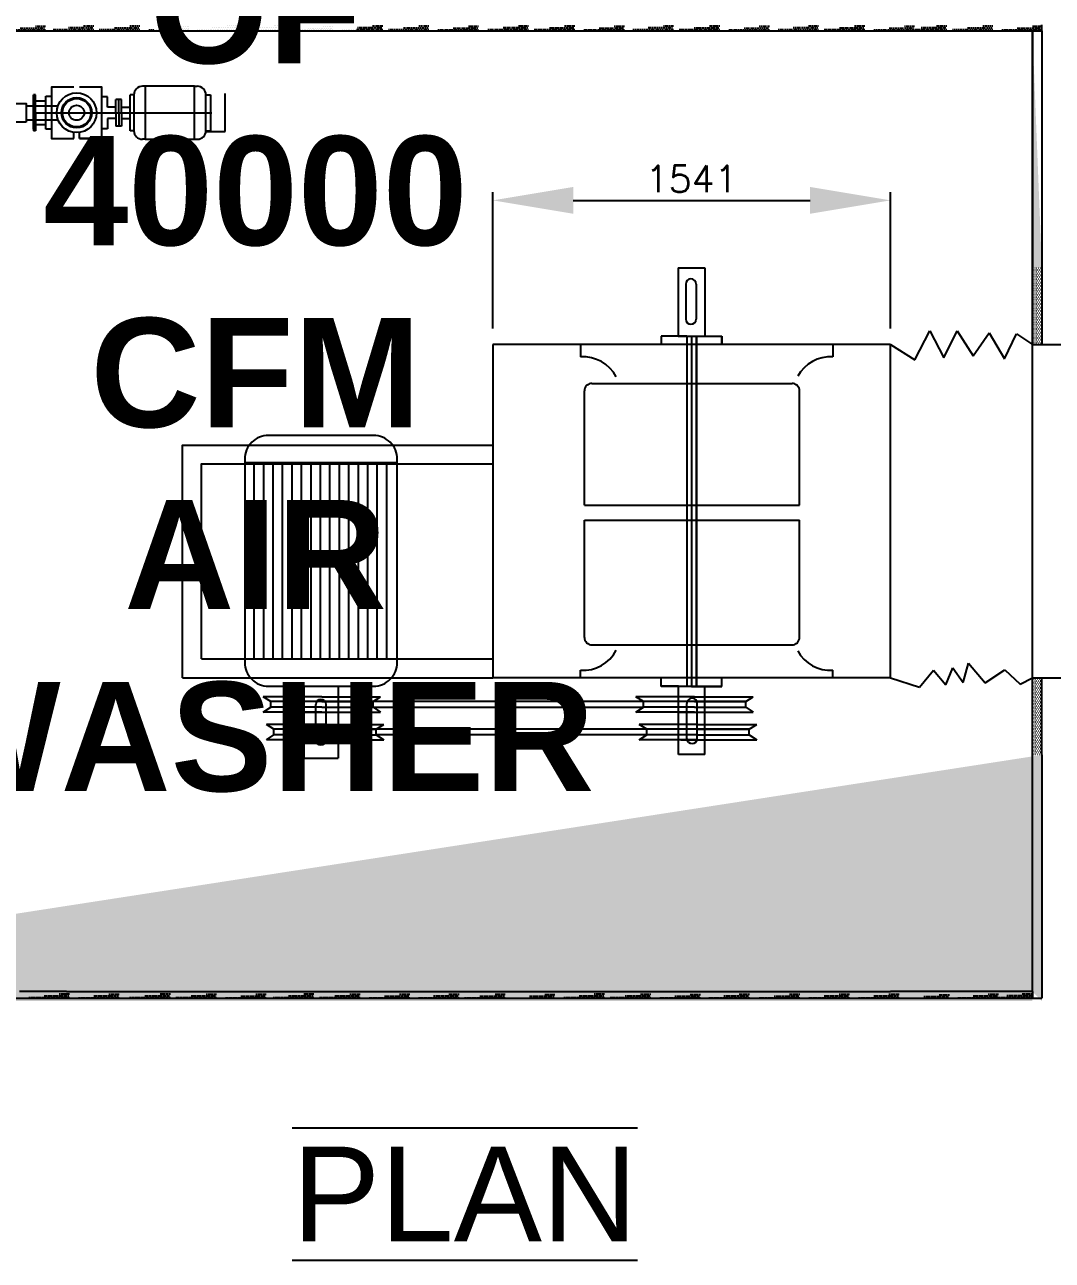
# Model space of a CAD drawing. Extents: x -106182 to 16042, y 3862 to 25647.
# Drawn here: x -99633 to -95801, y 18087 to 22696 of the extents above; entities that cross this region are included whole.
import ezdxf

# ---------------------------------------------------------------- set-up
doc = ezdxf.new("R2010")
doc.units = 0
doc.header["$LTSCALE"] = 5
doc.header["$PDMODE"] = 3
doc.layers.get('0').update_dxf_attribs({"linetype": 'CONTINUOUS'})
doc.layers.get('DEFPOINTS').update_dxf_attribs({"linetype": 'CONTINUOUS'})
doc.styles.get("Standard").update_dxf_attribs({"font": 'romans.shx', "height": 100})
doc.dimstyles.get("Standard").update_dxf_attribs({"dimscale": 30, "dimtxt": 2, "dimasz": 1, "dimexe": 0.5, "dimexo": 0.5, "dimgap": 0.2, "dimtad": 1, "dimdec": 0, "dimdsep": 46, "dimtxsty": 'Standard', "dimcen": 2.5, "dimadec": 0, "dimazin": 0, "dimtfac": 1, "dimtdec": 0, "dimtmove": 2, "dimatfit": 3, "dimfxl": 1, "dimtolj": 1, "dimtzin": 0, "dimarcsym": 0})
pattern_1 = [(0, (-260442.9285, 0), (3.33660255, 6.6732051), [0, -6.6732051])]

# ---------------------------------------------------------------- blocks, each defined once
blk = doc.blocks.new('*D33')
at = {"color": 0, "lineweight": -2, "transparency": 16777216}
for p, q in [((-97887.4, 21562.4), (-97887.4, 22070.5)), ((-97587.4, 22040.5), (-96704.3, 22040.5)), ((-96404.3, 21562.4), (-96404.3, 22070.5))]:
    blk.add_line(p, q, dxfattribs=at)
at = {"color": 0, "transparency": 16777216}
for points in [[(-97587.4, 22090.5), (-97587.4, 21990.5), (-97887.4, 22040.5)], [(-96704.3, 22090.5), (-96704.3, 21990.5), (-96404.3, 22040.5)]]:
    blk.add_solid(points, dxfattribs=at)
at = {"layer": 'DEFPOINTS', "color": 0, "transparency": 16777216}
for p in [(-96404.3, 22040.5), (-97887.4, 21502.4), (-96404.3, 21502.4)]:
    blk.add_point(p, dxfattribs=at)
at = {"color": 0, "transparency": 16777216, "insert": (-97145.9, 22120.5), "char_height": 100, "attachment_point": 5}
blk.add_mtext('\\A1;1541', dxfattribs=at)

msp = doc.modelspace()

# ---------------------------------------------------------------- hatches: boundary and pattern name
h = msp.add_hatch()
h.set_pattern_fill('DOTS', color=0, scale=4.203594, style=0)
h.set_pattern_definition([(0, (-142963.7906, 19133.176), (3.3366025, 6.6732051), [0, -6.6732051])])
edge = h.paths.add_edge_path()
edge.add_line((-99556.4, 22694.2), (-99741.8, 22694.2))
edge.add_line((-99741.8, 22673.1), (-99556.5, 22672.4))
edge.add_line((-99556.5, 22694.2), (-99556.5, 22672.4))
edge.add_line((-99741.8, 22694.2), (-99741.8, 22673.1))
h = msp.add_hatch()
h.set_pattern_fill('DOTS', color=0, scale=4.203594, style=0)
h.set_pattern_definition([(0, (-142784.105, 19134.629), (3.3366025, 6.6732051), [0, -6.6732051])])
edge = h.paths.add_edge_path()
edge.add_line((-99376.7, 22695.7), (-99562.1, 22695.6))
edge.add_line((-99562.1, 22674.6), (-99376.8, 22673.8))
edge.add_line((-99376.8, 22695.7), (-99376.8, 22673.8))
edge.add_line((-99562.1, 22695.6), (-99562.1, 22674.6))
h = msp.add_hatch()
h.set_pattern_fill('DOTS', color=0, scale=4.203594, style=0)
h.set_pattern_definition([(0, (-142611.858, 19134.1594), (3.3366025, 6.6732051), [0, -6.6732051])])
edge = h.paths.add_edge_path()
edge.add_line((-99204.5, 22695.2), (-99389.9, 22695.1))
edge.add_line((-99389.9, 22674.1), (-99204.6, 22673.4))
edge.add_line((-99204.6, 22695.2), (-99204.6, 22673.4))
edge.add_line((-99389.9, 22695.1), (-99389.9, 22674.1))
h = msp.add_hatch()
h.set_pattern_fill('DOTS', color=0, scale=4.203594, style=0)
h.set_pattern_definition([(0, (-142426.602, 19133.176), (3.3366025, 6.6732051), [0, -6.6732051])])
edge = h.paths.add_edge_path()
edge.add_line((-99019.2, 22694.2), (-99204.6, 22694.2))
edge.add_line((-99204.6, 22673.1), (-99019.3, 22672.4))
edge.add_line((-99019.3, 22694.2), (-99019.3, 22672.4))
edge.add_line((-99204.6, 22694.2), (-99204.6, 22673.1))
h = msp.add_hatch()
h.set_pattern_fill('DOTS', color=0, scale=4.203594, style=0)
h.set_pattern_definition([(0, (-142247.841, 19134.629), (3.3366025, 6.6732051), [0, -6.6732051])])
edge = h.paths.add_edge_path()
edge.add_line((-98840.5, 22695.7), (-99025.9, 22695.6))
edge.add_line((-99025.9, 22674.6), (-98840.6, 22673.8))
edge.add_line((-98840.6, 22695.7), (-98840.6, 22673.8))
edge.add_line((-99025.9, 22695.6), (-99025.9, 22674.6))
h = msp.add_hatch()
h.set_pattern_fill('DOTS', color=0, scale=4.203594, style=0)
h.set_pattern_definition([(0, (-142075.594, 19134.1594), (3.3366025, 6.6732051), [0, -6.6732051])])
edge = h.paths.add_edge_path()
edge.add_line((-98668.2, 22695.2), (-98853.6, 22695.1))
edge.add_line((-98853.6, 22674.1), (-98668.3, 22673.4))
edge.add_line((-98668.3, 22695.2), (-98668.3, 22673.4))
edge.add_line((-98853.6, 22695.1), (-98853.6, 22674.1))
h = msp.add_hatch()
h.set_pattern_fill('DOTS', color=0, scale=4.203594, style=0)
h.set_pattern_definition([(0, (-141890.338, 19133.176), (3.3366025, 6.6732051), [0, -6.6732051])])
edge = h.paths.add_edge_path()
edge.add_line((-98483, 22694.2), (-98668.4, 22694.2))
edge.add_line((-98668.4, 22673.1), (-98483.1, 22672.4))
edge.add_line((-98483.1, 22694.2), (-98483.1, 22672.4))
edge.add_line((-98668.4, 22694.2), (-98668.4, 22673.1))
h = msp.add_hatch()
h.set_pattern_fill('DOTS', color=0, scale=4.203594, style=0)
h.set_pattern_definition([(0, (-141705.9774, 19134.629), (3.3366025, 6.6732051), [0, -6.6732051])])
edge = h.paths.add_edge_path()
edge.add_line((-98298.6, 22695.7), (-98484, 22695.6))
edge.add_line((-98484, 22674.6), (-98298.7, 22673.8))
edge.add_line((-98298.7, 22695.7), (-98298.7, 22673.8))
edge.add_line((-98484, 22695.6), (-98484, 22674.6))
h = msp.add_hatch()
h.set_pattern_fill('DOTS', color=0, scale=4.203594, style=0)
h.set_pattern_definition([(0, (-141533.731, 19134.1594), (3.3366025, 6.6732051), [0, -6.6732051])])
edge = h.paths.add_edge_path()
edge.add_line((-98126.4, 22695.2), (-98311.8, 22695.1))
edge.add_line((-98311.8, 22674.1), (-98126.5, 22673.4))
edge.add_line((-98126.5, 22695.2), (-98126.5, 22673.4))
edge.add_line((-98311.8, 22695.1), (-98311.8, 22674.1))
h = msp.add_hatch()
h.set_pattern_fill('DOTS', color=0, scale=4.203594, style=0)
h.set_pattern_definition([(0, (-141348.4744, 19133.176), (3.3366025, 6.6732051), [0, -6.6732051])])
edge = h.paths.add_edge_path()
edge.add_line((-97941.1, 22694.2), (-98126.5, 22694.2))
edge.add_line((-98126.5, 22673.1), (-97941.2, 22672.4))
edge.add_line((-97941.2, 22694.2), (-97941.2, 22672.4))
edge.add_line((-98126.5, 22694.2), (-98126.5, 22673.1))
h = msp.add_hatch()
h.set_pattern_fill('DOTS', color=0, scale=4.203594, style=0)
h.set_pattern_definition([(0, (-141162.0125, 19134.629), (3.3366025, 6.6732051), [0, -6.6732051])])
edge = h.paths.add_edge_path()
edge.add_line((-97754.6, 22695.7), (-97940.1, 22695.6))
edge.add_line((-97940.1, 22674.6), (-97754.7, 22673.8))
edge.add_line((-97754.7, 22695.7), (-97754.7, 22673.8))
edge.add_line((-97940.1, 22695.6), (-97940.1, 22674.6))
h = msp.add_hatch()
h.set_pattern_fill('DOTS', color=0, scale=4.203594, style=0)
h.set_pattern_definition([(0, (-140989.766, 19134.1594), (3.3366025, 6.6732051), [0, -6.6732051])])
edge = h.paths.add_edge_path()
edge.add_line((-97582.4, 22695.2), (-97767.8, 22695.1))
edge.add_line((-97767.8, 22674.1), (-97582.5, 22673.4))
edge.add_line((-97582.5, 22695.2), (-97582.5, 22673.4))
edge.add_line((-97767.8, 22695.1), (-97767.8, 22674.1))
h = msp.add_hatch()
h.set_pattern_fill('DOTS', color=0, scale=4.203594, style=0)
h.set_pattern_definition([(0, (-140804.5094, 19133.176), (3.3366025, 6.6732051), [0, -6.6732051])])
edge = h.paths.add_edge_path()
edge.add_line((-97397.1, 22694.2), (-97582.6, 22694.2))
edge.add_line((-97582.6, 22673.1), (-97397.2, 22672.4))
edge.add_line((-97397.2, 22694.2), (-97397.2, 22672.4))
edge.add_line((-97582.6, 22694.2), (-97582.6, 22673.1))
h = msp.add_hatch()
h.set_pattern_fill('DOTS', color=0, scale=4.203594, style=0)
h.set_pattern_definition([(0, (-140621.479, 19134.629), (3.3366025, 6.6732051), [0, -6.6732051])])
edge = h.paths.add_edge_path()
edge.add_line((-97214.1, 22695.7), (-97399.5, 22695.6))
edge.add_line((-97399.5, 22674.6), (-97214.2, 22673.8))
edge.add_line((-97214.2, 22695.7), (-97214.2, 22673.8))
edge.add_line((-97399.5, 22695.6), (-97399.5, 22674.6))
h = msp.add_hatch()
h.set_pattern_fill('DOTS', color=0, scale=4.203594, style=0)
h.set_pattern_definition([(0, (-140449.232, 19134.1594), (3.3366025, 6.6732051), [0, -6.6732051])])
edge = h.paths.add_edge_path()
edge.add_line((-97041.9, 22695.2), (-97227.3, 22695.1))
edge.add_line((-97227.3, 22674.1), (-97042, 22673.4))
edge.add_line((-97042, 22695.2), (-97042, 22673.4))
edge.add_line((-97227.3, 22695.1), (-97227.3, 22674.1))
h = msp.add_hatch()
h.set_pattern_fill('DOTS', color=0, scale=4.203594, style=0)
h.set_pattern_definition([(0, (-140263.976, 19133.176), (3.3366025, 6.6732051), [0, -6.6732051])])
edge = h.paths.add_edge_path()
edge.add_line((-96856.6, 22694.2), (-97042, 22694.2))
edge.add_line((-97042, 22673.1), (-96856.7, 22672.4))
edge.add_line((-96856.7, 22694.2), (-96856.7, 22672.4))
edge.add_line((-97042, 22694.2), (-97042, 22673.1))
h = msp.add_hatch()
h.set_pattern_fill('DOTS', color=0, scale=4.203594, style=0)
h.set_pattern_definition([(0, (-140080.185, 19134.629), (3.3366025, 6.6732051), [0, -6.6732051])])
edge = h.paths.add_edge_path()
edge.add_line((-96672.8, 22695.7), (-96858.2, 22695.6))
edge.add_line((-96858.2, 22674.6), (-96672.9, 22673.8))
edge.add_line((-96672.9, 22695.7), (-96672.9, 22673.8))
edge.add_line((-96858.2, 22695.6), (-96858.2, 22674.6))
h = msp.add_hatch()
h.set_pattern_fill('DOTS', color=0, scale=4.203594, style=0)
h.set_pattern_definition([(0, (-139907.9385, 19134.1594), (3.3366025, 6.6732051), [0, -6.6732051])])
edge = h.paths.add_edge_path()
edge.add_line((-96500.6, 22695.2), (-96686, 22695.1))
edge.add_line((-96686, 22674.1), (-96500.7, 22673.4))
edge.add_line((-96500.7, 22695.2), (-96500.7, 22673.4))
edge.add_line((-96686, 22695.1), (-96686, 22674.1))
h = msp.add_hatch()
h.set_pattern_fill('DOTS', color=0, scale=4.203594, style=0)
h.set_pattern_definition([(0, (-139722.682, 19133.176), (3.3366025, 6.6732051), [0, -6.6732051])])
edge = h.paths.add_edge_path()
edge.add_line((-96315.3, 22694.2), (-96500.7, 22694.2))
edge.add_line((-96500.7, 22673.1), (-96315.4, 22672.4))
edge.add_line((-96315.4, 22694.2), (-96315.4, 22672.4))
edge.add_line((-96500.7, 22694.2), (-96500.7, 22673.1))
h = msp.add_hatch()
h.set_pattern_fill('DOTS', color=0, scale=4.203594, style=0)
h.set_pattern_definition([(0, (-139602.4724, 19134.629), (3.3366025, 6.6732051), [0, -6.6732051])])
edge = h.paths.add_edge_path()
edge.add_line((-96195.1, 22695.7), (-96380.5, 22695.6))
edge.add_line((-96380.5, 22674.6), (-96195.2, 22673.8))
edge.add_line((-96195.2, 22695.7), (-96195.2, 22673.8))
edge.add_line((-96380.5, 22695.6), (-96380.5, 22674.6))
h = msp.add_hatch()
h.set_pattern_fill('DOTS', color=0, scale=4.203594, style=0)
h.set_pattern_definition([(0, (-139430.226, 19134.1594), (3.3366025, 6.6732051), [0, -6.6732051])])
edge = h.paths.add_edge_path()
edge.add_line((-96022.8, 22695.2), (-96208.3, 22695.1))
edge.add_line((-96208.3, 22674.1), (-96022.9, 22673.4))
edge.add_line((-96022.9, 22695.2), (-96022.9, 22673.4))
edge.add_line((-96208.3, 22695.1), (-96208.3, 22674.1))
h = msp.add_hatch()
h.set_pattern_fill('DOTS', color=0, scale=4.203594, style=0)
h.set_pattern_definition([(0, (-139244.9694, 19133.176), (3.3366025, 6.6732051), [0, -6.6732051])])
edge = h.paths.add_edge_path()
edge.add_line((-95837.6, 22694.2), (-96023, 22694.2))
edge.add_line((-96023, 22673.1), (-95837.7, 22672.4))
edge.add_line((-95837.7, 22694.2), (-95837.7, 22672.4))
edge.add_line((-96023, 22694.2), (-96023, 22673.1))
h = msp.add_hatch()
h.set_pattern_fill('DOTS', color=0, scale=4.203594, style=0)
h.set_pattern_definition(pattern_1)
edge = h.paths.add_edge_path()
edge.add_line((-95839.4, 19971.7), (-95839.4, 19053.6))
edge.add_line((-95874.7, 19089), (-95874.7, 19971.7))
edge.add_line((-95874.7, 19089), (-95874.7, 22673))
edge.add_line((-95874.7, 19089), (-95874.7, 19053.6))
edge.add_line((-95839.4, 19053.6), (-101769.8, 19053.6))
h = msp.add_hatch()
h.set_pattern_fill('DOTS', color=0, scale=4.203594, style=0)
h.set_pattern_definition(pattern_1)
edge = h.paths.add_edge_path()
edge.add_line((-95839.4, 22673), (-95839.4, 21788.4))
edge.add_line((-95874.7, 22673), (-95874.7, 21790.2))
edge.add_line((-95874.7, 19089), (-95874.7, 22673))
edge.add_line((-95874.7, 21788.4), (-95839.4, 21788.4))
h = msp.add_hatch()
h.set_pattern_fill('DOTS', color=0, scale=4.203594, style=0)
h.set_pattern_definition(pattern_1)
h.paths.add_polyline_path([(-95839.4, 21788.4), (-95874.7, 21788.4), (-95874.7, 21502.4), (-95839.4, 21502.4)])
h = msp.add_hatch()
h.set_pattern_fill('DOTS', color=0, scale=4.203594, style=0)
h.set_pattern_definition([(0, (-260446.823, -24.461), (3.33660255, 6.6732051), [0, -6.6732051])])
h.paths.add_polyline_path([(-95840.2, 20256.9), (-95875.5, 20256.9), (-95875.5, 19970.9), (-95840.2, 19970.9)])
h = msp.add_hatch()
h.set_pattern_fill('DOTS', color=0, scale=4.203594, style=0)
h.set_pattern_definition([(0, (-142874.321, 15523.501), (3.3366025, 6.6732051), [0, -6.6732051])])
edge = h.paths.add_edge_path()
edge.add_line((-99466.9, 19084.5), (-99652.4, 19084.5))
edge.add_line((-99652.4, 19063.5), (-99467, 19062.7))
edge.add_line((-99467, 19084.5), (-99467, 19062.7))
edge.add_line((-99652.4, 19084.5), (-99652.4, 19063.5))
h = msp.add_hatch()
h.set_pattern_fill('DOTS', color=0, scale=4.203594, style=0)
h.set_pattern_definition([(0, (-142689.0643, 15522.518), (3.3366025, 6.6732051), [0, -6.6732051])])
edge = h.paths.add_edge_path()
edge.add_line((-99281.7, 19083.5), (-99467.1, 19083.5))
edge.add_line((-99467.1, 19062.5), (-99281.8, 19061.7))
edge.add_line((-99281.8, 19083.5), (-99281.8, 19061.7))
edge.add_line((-99467.1, 19083.5), (-99467.1, 19062.5))
h = msp.add_hatch()
h.set_pattern_fill('DOTS', color=0, scale=4.203594, style=0)
h.set_pattern_definition([(0, (-142498.4215, 15523.5514), (3.3366025, 6.6732051), [0, -6.6732051])])
edge = h.paths.add_edge_path()
edge.add_line((-99091, 19084.6), (-99276.5, 19084.5))
edge.add_line((-99276.5, 19063.5), (-99091.1, 19062.7))
edge.add_line((-99091.1, 19084.6), (-99091.1, 19062.7))
edge.add_line((-99276.5, 19084.5), (-99276.5, 19063.5))
h = msp.add_hatch()
h.set_pattern_fill('DOTS', color=0, scale=4.203594, style=0)
h.set_pattern_definition([(0, (-142326.175, 15523.0816), (3.3366025, 6.6732051), [0, -6.6732051])])
edge = h.paths.add_edge_path()
edge.add_line((-98918.8, 19084.1), (-99104.2, 19084.1))
edge.add_line((-99104.2, 19063), (-98918.9, 19062.3))
edge.add_line((-98918.9, 19084.1), (-98918.9, 19062.3))
edge.add_line((-99104.2, 19084.1), (-99104.2, 19063))
h = msp.add_hatch()
h.set_pattern_fill('DOTS', color=0, scale=4.203594, style=0)
h.set_pattern_definition([(0, (-142140.9185, 15522.0984), (3.3366025, 6.6732051), [0, -6.6732051])])
edge = h.paths.add_edge_path()
edge.add_line((-98733.5, 19083.1), (-98919, 19083.1))
edge.add_line((-98919, 19062.1), (-98733.6, 19061.3))
edge.add_line((-98733.6, 19083.1), (-98733.6, 19061.3))
edge.add_line((-98919, 19083.1), (-98919, 19062.1))
h = msp.add_hatch()
h.set_pattern_fill('DOTS', color=0, scale=4.203594, style=0)
h.set_pattern_definition([(0, (-141962.7137, 15523.5514), (3.3366025, 6.6732051), [0, -6.6732051])])
edge = h.paths.add_edge_path()
edge.add_line((-98555.3, 19084.6), (-98740.8, 19084.5))
edge.add_line((-98740.8, 19063.5), (-98555.4, 19062.7))
edge.add_line((-98555.4, 19084.6), (-98555.4, 19062.7))
edge.add_line((-98740.8, 19084.5), (-98740.8, 19063.5))
h = msp.add_hatch()
h.set_pattern_fill('DOTS', color=0, scale=4.203594, style=0)
h.set_pattern_definition([(0, (-141790.467, 15523.0816), (3.3366025, 6.6732051), [0, -6.6732051])])
edge = h.paths.add_edge_path()
edge.add_line((-98383.1, 19084.1), (-98568.5, 19084.1))
edge.add_line((-98568.5, 19063), (-98383.2, 19062.3))
edge.add_line((-98383.2, 19084.1), (-98383.2, 19062.3))
edge.add_line((-98568.5, 19084.1), (-98568.5, 19063))
h = msp.add_hatch()
h.set_pattern_fill('DOTS', color=0, scale=4.203594, style=0)
h.set_pattern_definition([(0, (-141605.2106, 15522.0984), (3.3366025, 6.6732051), [0, -6.6732051])])
edge = h.paths.add_edge_path()
edge.add_line((-98197.8, 19083.1), (-98383.3, 19083.1))
edge.add_line((-98383.3, 19062.1), (-98197.9, 19061.3))
edge.add_line((-98197.9, 19083.1), (-98197.9, 19061.3))
edge.add_line((-98383.3, 19083.1), (-98383.3, 19062.1))
h = msp.add_hatch()
h.set_pattern_fill('DOTS', color=0, scale=4.203594, style=0)
h.set_pattern_definition([(0, (-141421.42, 15522.671), (3.3366025, 6.6732051), [0, -6.6732051])])
edge = h.paths.add_edge_path()
edge.add_line((-98014, 19083.7), (-98199.5, 19083.7))
edge.add_line((-98199.5, 19062.6), (-98014.1, 19061.9))
edge.add_line((-98014.1, 19083.7), (-98014.1, 19061.9))
edge.add_line((-98199.5, 19083.7), (-98199.5, 19062.6))
h = msp.add_hatch()
h.set_pattern_fill('DOTS', color=0, scale=4.203594, style=0)
h.set_pattern_definition([(0, (-141249.174, 15522.201), (3.3366025, 6.6732051), [0, -6.6732051])])
edge = h.paths.add_edge_path()
edge.add_line((-97841.8, 19083.2), (-98027.2, 19083.2))
edge.add_line((-98027.2, 19062.2), (-97841.9, 19061.4))
edge.add_line((-97841.9, 19083.2), (-97841.9, 19061.4))
edge.add_line((-98027.2, 19083.2), (-98027.2, 19062.2))
h = msp.add_hatch()
h.set_pattern_fill('DOTS', color=0, scale=4.203594, style=0)
h.set_pattern_definition([(0, (-141063.917, 15521.218), (3.3366025, 6.6732051), [0, -6.6732051])])
edge = h.paths.add_edge_path()
edge.add_line((-97656.5, 19082.2), (-97842, 19082.2))
edge.add_line((-97842, 19061.2), (-97656.6, 19060.4))
edge.add_line((-97656.6, 19082.2), (-97656.6, 19060.4))
edge.add_line((-97842, 19082.2), (-97842, 19061.2))
h = msp.add_hatch()
h.set_pattern_fill('DOTS', color=0, scale=4.203594, style=0)
h.set_pattern_definition([(0, (-140878.854, 15523.283), (3.3366025, 6.6732051), [0, -6.6732051])])
edge = h.paths.add_edge_path()
edge.add_line((-97471.5, 19084.3), (-97656.9, 19084.3))
edge.add_line((-97656.9, 19063.3), (-97471.6, 19062.5))
edge.add_line((-97471.6, 19084.3), (-97471.6, 19062.5))
edge.add_line((-97656.9, 19084.3), (-97656.9, 19063.3))
h = msp.add_hatch()
h.set_pattern_fill('DOTS', color=0, scale=4.203594, style=0)
h.set_pattern_definition([(0, (-140706.6076, 15522.8134), (3.3366025, 6.6732051), [0, -6.6732051])])
edge = h.paths.add_edge_path()
edge.add_line((-97299.2, 19083.8), (-97484.6, 19083.8))
edge.add_line((-97484.6, 19062.8), (-97299.3, 19062))
edge.add_line((-97299.3, 19083.8), (-97299.3, 19062))
edge.add_line((-97484.6, 19083.8), (-97484.6, 19062.8))
h = msp.add_hatch()
h.set_pattern_fill('DOTS', color=0, scale=4.203594, style=0)
h.set_pattern_definition([(0, (-140521.351, 15521.83), (3.3366025, 6.6732051), [0, -6.6732051])])
edge = h.paths.add_edge_path()
edge.add_line((-97114, 19082.9), (-97299.4, 19082.8))
edge.add_line((-97299.4, 19061.8), (-97114.1, 19061))
edge.add_line((-97114.1, 19082.9), (-97114.1, 19061))
edge.add_line((-97299.4, 19082.8), (-97299.4, 19061.8))
h = msp.add_hatch()
h.set_pattern_fill('DOTS', color=0, scale=4.203594, style=0)
h.set_pattern_definition([(0, (-140338.637, 15522.4615), (3.3366025, 6.6732051), [0, -6.6732051])])
edge = h.paths.add_edge_path()
edge.add_line((-96931.3, 19083.5), (-97116.7, 19083.4))
edge.add_line((-97116.7, 19062.4), (-96931.4, 19061.7))
edge.add_line((-96931.4, 19083.5), (-96931.4, 19061.7))
edge.add_line((-97116.7, 19083.4), (-97116.7, 19062.4))
h = msp.add_hatch()
h.set_pattern_fill('DOTS', color=0, scale=4.203594, style=0)
h.set_pattern_definition([(0, (-140150.8247, 15521.923), (3.3366025, 6.6732051), [0, -6.6732051])])
edge = h.paths.add_edge_path()
edge.add_line((-96743.4, 19082.9), (-96928.9, 19082.9))
edge.add_line((-96928.9, 19061.9), (-96743.5, 19061.1))
edge.add_line((-96743.5, 19082.9), (-96743.5, 19061.1))
edge.add_line((-96928.9, 19082.9), (-96928.9, 19061.9))
h = msp.add_hatch()
h.set_pattern_fill('DOTS', color=0, scale=4.203594, style=0)
h.set_pattern_definition([(0, (-139965.274, 15522.468), (3.3366025, 6.6732051), [0, -6.6732051])])
edge = h.paths.add_edge_path()
edge.add_line((-96557.9, 19083.5), (-96743.3, 19083.5))
edge.add_line((-96743.3, 19062.4), (-96558, 19061.7))
edge.add_line((-96558, 19083.5), (-96558, 19061.7))
edge.add_line((-96743.3, 19083.5), (-96743.3, 19062.4))
h = msp.add_hatch()
h.set_pattern_fill('DOTS', color=0, scale=4.203594, style=0)
h.set_pattern_definition([(0, (-139779.812, 15522.695), (3.3366025, 6.6732051), [0, -6.6732051])])
edge = h.paths.add_edge_path()
edge.add_line((-96372.4, 19083.7), (-96557.9, 19083.7))
edge.add_line((-96557.9, 19062.7), (-96372.5, 19061.9))
edge.add_line((-96372.5, 19083.7), (-96372.5, 19061.9))
edge.add_line((-96557.9, 19083.7), (-96557.9, 19062.7))
h = msp.add_hatch()
h.set_pattern_fill('DOTS', color=0, scale=4.203594, style=0)
h.set_pattern_definition([(0, (-139409.5816, 15522.6565), (3.3366025, 6.6732051), [0, -6.6732051])])
edge = h.paths.add_edge_path()
edge.add_line((-96002.2, 19083.7), (-96187.6, 19083.6))
edge.add_line((-96187.6, 19062.6), (-96002.3, 19061.8))
edge.add_line((-96002.3, 19083.7), (-96002.3, 19061.8))
edge.add_line((-96187.6, 19083.6), (-96187.6, 19062.6))
h = msp.add_hatch()
h.set_pattern_fill('DOTS', color=0, scale=4.203594, style=0)
h.set_pattern_definition([(0, (-139283.063, 15523.7514), (3.3366025, 6.6732051), [0, -6.6732051])])
edge = h.paths.add_edge_path()
edge.add_line((-95875.7, 19084.8), (-96061.1, 19084.7))
edge.add_line((-96061.1, 19063.7), (-95875.8, 19062.9))
edge.add_line((-95875.8, 19084.8), (-95875.8, 19062.9))
edge.add_line((-96061.1, 19084.7), (-96061.1, 19063.7))
h = msp.add_hatch()
h.set_pattern_fill('DOTS', color=0, scale=4.203594, style=0)
h.set_pattern_definition([(0, (-139592.8334, 15520.509), (3.3366025, 6.6732051), [0, -6.6732051])])
edge = h.paths.add_edge_path()
edge.add_line((-96185.5, 19081.5), (-96370.9, 19081.5))
edge.add_line((-96370.9, 19060.5), (-96185.6, 19059.7))
edge.add_line((-96185.6, 19081.5), (-96185.6, 19059.7))
edge.add_line((-96370.9, 19081.5), (-96370.9, 19060.5))

# ---------------------------------------------------------------- linework, layer by layer
at = {"color": 0}
for p, q in [((-95839.4, 22673), (-95839.4, 22695.9)), ((-101525.1, 22673), (-99478, 22673)), ((-99478, 22673), (-95874.7, 22673)), ((-95874.7, 19089), (-95874.7, 22673)), ((-95874.7, 22673), (-95874.7, 21790.2)), ((-95874.7, 22673), (-95839.4, 22673)), ((-95839.4, 22673), (-95839.4, 21788.4)), ((-99533.3, 22462.6), (-99533.3, 22367.3)), ((-99183.7, 22466.1), (-99194.3, 22466.1)), ((-99000.1, 22466.1), (-98989.5, 22466.1)), ((-99600.4, 22367.3), (-99600.4, 22434.3)), ((-99593.3, 22434.3), (-99600.4, 22434.3)), ((-99600.4, 22305.5), (-99600.4, 22429)), ((-99596.9, 22367.3), (-99596.9, 22434.3)), ((-99596.9, 22305.5), (-99596.9, 22429)), ((-99593.3, 22367.3), (-99593.3, 22434.3)), ((-99593.3, 22305.5), (-99593.3, 22429)), ((-99593.3, 22411.4), (-99554.5, 22411.4)), ((-99554.5, 22305.5), (-99554.5, 22429)), ((-99554.5, 22429), (-99533.3, 22429)), ((-99325, 22427.3), (-99346.2, 22427.3)), ((-99346.2, 22307.2), (-99346.2, 22427.3)), ((-99325, 22388.4), (-99325, 22427.3)), ((-99293.2, 22367.3), (-99293.2, 22416.7)), ((-99272, 22416.7), (-99293.2, 22416.7)), ((-99282.6, 22367.3), (-99282.6, 22416.7)), ((-99272, 22367.3), (-99272, 22416.7)), ((-99226.1, 22434.3), (-99240.2, 22434.3)), ((-99240.2, 22300.2), (-99240.2, 22434.3)), ((-99226.1, 22434.3), (-99226.1, 22300.2)), ((-98957.7, 22300.2), (-98957.7, 22434.3)), ((-98957.7, 22434.3), (-98940.1, 22434.3)), ((-98940.1, 22434.3), (-98940.1, 22300.2)), ((-98885.2, 22297.2), (-98885.2, 22439.1)), ((-99627.4, 22393.7), (-99509, 22393.7)), ((-99600.4, 22367.3), (-99600.4, 22300.2)), ((-99596.9, 22367.3), (-99596.9, 22300.2)), ((-99593.3, 22367.3), (-99593.3, 22323.1)), ((-99593.3, 22367.3), (-99593.3, 22300.2)), ((-99533.3, 22367.3), (-99533.3, 22305.5)), ((-99513.9, 22367.3), (-99346.2, 22367.3)), ((-99314.4, 22388.4), (-99325, 22388.4)), ((-99293.2, 22388.4), (-99314.4, 22388.4)), ((-99293.2, 22367.3), (-99293.2, 22317.8)), ((-99282.6, 22367.3), (-99282.6, 22346.1)), ((-99282.6, 22367.3), (-99282.6, 22317.8)), ((-99272, 22367.3), (-99272, 22388.4)), ((-99272, 22388.4), (-99240.2, 22388.4)), ((-99272, 22367.3), (-99272, 22346.1)), ((-99272, 22367.3), (-99272, 22317.8)), ((-99627.4, 22340.8), (-99509, 22340.8)), ((-99593.3, 22323.1), (-99554.5, 22323.1)), ((-99314.4, 22346.1), (-99325, 22346.1)), ((-99325, 22346.1), (-99325, 22307.2)), ((-99293.2, 22346.1), (-99314.4, 22346.1)), ((-99272, 22317.8), (-99293.2, 22317.8)), ((-99272, 22346.1), (-99240.2, 22346.1)), ((-99593.3, 22300.2), (-99600.4, 22300.2)), ((-99533.3, 22305.5), (-99554.5, 22305.5)), ((-99450.3, 22271.9), (-99450.3, 22293.9)), ((-99450.3, 22271.9), (-99450.3, 22293.9)), ((-99429.1, 22271.9), (-99429.1, 22293.9)), ((-99346.2, 22271.9), (-99429.1, 22271.9)), ((-99325, 22307.2), (-99346.2, 22307.2)), ((-99226.1, 22300.2), (-99240.2, 22300.2)), ((-99183.7, 22268.4), (-99194.3, 22268.4)), ((-99000.1, 22268.4), (-98989.5, 22268.4)), ((-98957.7, 22300.2), (-98940.1, 22300.2)), ((-98955.8, 22297.2), (-98885.2, 22297.2)), ((-97195.9, 21788.4), (-97097.1, 21788.4)), ((-97195.9, 21788.4), (-97195.9, 21534.2)), ((-97097.1, 21788.4), (-97097.1, 21534.2)), ((-97097.1, 21788.4), (-97097.1, 21728.4)), ((-95839.4, 21788.4), (-95839.4, 21502.4)), ((-97167.7, 21728.4), (-97167.7, 21597.8)), ((-97128.9, 21728.4), (-97128.9, 21597.8)), ((-97163.8, 21534), (-97259.8, 21534)), ((-97259.8, 21534), (-97259.8, 21502.2)), ((-97195.9, 21534.2), (-97259.5, 21534.2)), ((-97259.5, 21534.2), (-97259.5, 21502.4)), ((-97195.9, 21534.2), (-97097.1, 21534.2)), ((-97163.8, 21534.2), (-97163.8, 20227.3)), ((-97163.8, 21534), (-97033.8, 21534)), ((-97163.5, 21534.4), (-97163.5, 20227.5)), ((-97146.1, 21534.2), (-97146.1, 20227.3)), ((-97145.9, 21534.4), (-97145.9, 20227.5)), ((-97128.5, 21534.2), (-97128.5, 20227.3)), ((-97128.2, 21534.4), (-97128.2, 20227.5)), ((-97097.1, 21534.2), (-97033.5, 21534.2)), ((-97097.1, 21534.2), (-97097.1, 21534.2)), ((-97033.8, 21534), (-97033.8, 21502.2)), ((-97033.5, 21534.2), (-97033.5, 21502.4)), ((-96313.4, 21445.1), (-96257.1, 21554.1)), ((-96257.1, 21554.1), (-96204.6, 21452.6)), ((-96204.6, 21452.6), (-96155.8, 21554.1)), ((-96155.8, 21554.1), (-96095.7, 21460.1)), ((-96095.7, 21460.1), (-96035.7, 21546.6)), ((-96035.7, 21546.6), (-95979.4, 21448.9)), ((-95979.4, 21448.9), (-95934.3, 21542.8)), ((-95934.3, 21542.8), (-95874.7, 21502.4)), ((-96404.3, 21502.4), (-97887.4, 21502.4)), ((-97887.4, 21502.4), (-97887.4, 20259.5)), ((-96404.3, 20259.5), (-96404.3, 21502.4)), ((-96404.3, 21502.4), (-96313.4, 21445.1)), ((-95874.7, 21502.4), (-95698.1, 21502.4)), ((-98812.5, 21061.5), (-98244, 21061.5)), ((-98777.2, 20330.6), (-98777.2, 21061.5)), ((-98741.9, 20330.6), (-98741.9, 21061.5)), ((-98706.6, 20330.6), (-98706.6, 21061.5)), ((-98671.3, 20330.6), (-98671.3, 21061.5)), ((-98636, 20330.6), (-98636, 21061.5)), ((-98600.6, 20330.6), (-98600.6, 21061.5)), ((-98565.3, 20330.6), (-98565.3, 21061.5)), ((-98530, 20330.6), (-98530, 21061.5)), ((-98244, 21061.5), (-98528.3, 21061.5)), ((-98494.7, 20330.6), (-98494.7, 21061.5)), ((-98459.4, 20330.6), (-98459.4, 21061.5)), ((-98424.1, 20330.6), (-98424.1, 21061.5)), ((-98388.8, 20330.6), (-98388.8, 21061.5)), ((-98353.5, 20330.6), (-98353.5, 21061.5)), ((-98318.2, 20330.6), (-98318.2, 21061.5)), ((-98282.9, 20330.6), (-98282.9, 21061.5)), ((-98974.4, 20330.1), (-97887.4, 20330.1)), ((-98812.5, 20330.6), (-98777.2, 20330.6)), ((-96295.9, 20224.5), (-96244, 20288.3)), ((-96244, 20288.3), (-96198.1, 20233.4)), ((-96198.1, 20233.4), (-96171.4, 20297.2)), ((-96171.4, 20297.2), (-96132.9, 20242.3)), ((-96132.9, 20242.3), (-96113.7, 20313.5)), ((-96113.7, 20313.5), (-96051.5, 20240.8)), ((-96051.5, 20240.8), (-95977.4, 20289.8)), ((-95977.4, 20289.8), (-95920.7, 20236.2)), ((-99045, 20259.5), (-97887.4, 20259.5)), ((-96404.3, 20259.5), (-97887.4, 20259.5)), ((-97259.3, 20227.5), (-97259.3, 20259.3)), ((-97259, 20227.7), (-97259, 20259.5)), ((-97033.3, 20227.5), (-97033.3, 20259.3)), ((-97033, 20227.7), (-97033, 20259.5)), ((-96404.3, 20259.5), (-96295.9, 20224.5)), ((-95920.7, 20236.2), (-95874.7, 20259.5)), ((-95874.7, 20259.5), (-95698.1, 20259.5)), ((-95839.4, 19971.7), (-95839.4, 20259.5)), ((-98524.9, 20188.4), (-98743.8, 20188.4)), ((-98715.5, 20170.7), (-98743.8, 20188.4)), ((-98591.8, 20228.2), (-98591.8, 19959.8)), ((-98524.9, 20188.4), (-98305.9, 20188.4)), ((-98464.7, 20228.2), (-98464.7, 19959.8)), ((-98334.2, 20170.7), (-98305.9, 20188.4)), ((-97134.7, 20188.4), (-97353.6, 20188.4)), ((-97325.3, 20170.7), (-97353.6, 20188.4)), ((-97146.1, 20227.5), (-97259.3, 20227.5)), ((-97195.4, 20227.7), (-97259, 20227.7)), ((-97195.4, 19973.5), (-97195.4, 20227.7)), ((-97195.4, 20227.7), (-97096.6, 20227.7)), ((-97146.1, 20227.5), (-97033.3, 20227.5)), ((-97134.7, 20188.4), (-96915.7, 20188.4)), ((-97096.6, 19973.5), (-97096.6, 20227.7)), ((-97096.6, 20227.7), (-97033, 20227.7)), ((-96944, 20170.7), (-96915.7, 20188.4)), ((-98743.8, 20131.9), (-98715.5, 20149.5)), ((-96944, 20170.7), (-98716.6, 20170.7)), ((-98524.9, 20170.7), (-98715.5, 20170.7)), ((-98715.5, 20149.5), (-98715.5, 20170.7)), ((-98715.5, 20149.5), (-98715.5, 20170.7)), ((-98524.9, 20149.5), (-98715.5, 20149.5)), ((-98524.9, 20149.5), (-98715.5, 20149.5)), ((-98547.7, 20028.7), (-98547.7, 20159.3)), ((-98524.9, 20170.7), (-98334.2, 20170.7)), ((-98524.9, 20149.5), (-98334.2, 20149.5)), ((-98524.9, 20149.5), (-98334.2, 20149.5)), ((-98508.8, 20028.7), (-98508.8, 20159.3)), ((-98334.2, 20149.5), (-98334.2, 20170.7)), ((-98334.2, 20149.5), (-98305.9, 20131.9)), ((-98334.2, 20149.5), (-97325.3, 20149.5)), ((-97353.6, 20131.9), (-97325.3, 20149.5)), ((-97134.7, 20170.7), (-97325.3, 20170.7)), ((-97325.3, 20149.5), (-97325.3, 20170.7)), ((-97325.3, 20149.5), (-97325.3, 20170.7)), ((-97134.7, 20149.5), (-97325.3, 20149.5)), ((-97134.7, 20149.5), (-97325.3, 20149.5)), ((-97163.7, 20033.5), (-97163.7, 20164.2)), ((-97134.7, 20170.7), (-96944, 20170.7)), ((-97134.7, 20149.5), (-96944, 20149.5)), ((-97134.7, 20149.5), (-96944, 20149.5)), ((-97124.8, 20033.5), (-97124.8, 20164.2)), ((-96944, 20149.5), (-96944, 20170.7)), ((-96944, 20149.5), (-96915.7, 20131.9)), ((-98524.9, 20131.9), (-98743.8, 20131.9)), ((-98588.4, 20131.9), (-98461.3, 20131.9)), ((-98524.9, 20131.9), (-98305.9, 20131.9)), ((-97134.7, 20131.9), (-97353.6, 20131.9)), ((-97198.2, 20131.9), (-97071.1, 20131.9)), ((-97134.7, 20131.9), (-96915.7, 20131.9)), ((-98513.2, 20085.1), (-98732.1, 20085.1)), ((-98703.9, 20067.5), (-98732.1, 20085.1)), ((-96931.2, 20067.5), (-98703.9, 20067.5)), ((-98513.2, 20067.5), (-98703.9, 20067.5)), ((-98703.9, 20046.3), (-98703.9, 20067.5)), ((-98703.9, 20046.3), (-98703.9, 20067.5)), ((-98513.2, 20085.1), (-98294.3, 20085.1)), ((-98513.2, 20067.5), (-98322.5, 20067.5)), ((-98322.5, 20067.5), (-98294.3, 20085.1)), ((-98322.5, 20046.3), (-98322.5, 20067.5)), ((-97122.1, 20085.1), (-97341, 20085.1)), ((-97312.8, 20067.5), (-97341, 20085.1)), ((-97122.1, 20067.5), (-97312.8, 20067.5)), ((-97312.8, 20046.3), (-97312.8, 20067.5)), ((-97312.8, 20046.3), (-97312.8, 20067.5)), ((-97122.1, 20085.1), (-96903.2, 20085.1)), ((-97122.1, 20067.5), (-96931.4, 20067.5)), ((-96931.4, 20067.5), (-96903.2, 20085.1)), ((-96931.4, 20046.3), (-96931.4, 20067.5)), ((-98732.1, 20028.7), (-98703.9, 20046.3)), ((-98513.2, 20028.7), (-98732.1, 20028.7)), ((-98513.2, 20046.3), (-98703.9, 20046.3)), ((-98513.2, 20046.3), (-98703.9, 20046.3)), ((-98576.7, 20028.7), (-98449.6, 20028.7)), ((-98547.7, 20028.7), (-98508.8, 20028.7)), ((-98513.2, 20046.3), (-98322.5, 20046.3)), ((-98513.2, 20046.3), (-98322.5, 20046.3)), ((-98513.2, 20028.7), (-98294.3, 20028.7)), ((-98322.5, 20046.3), (-98294.3, 20028.7)), ((-97312.8, 20046.3), (-98322.5, 20046.3)), ((-97341, 20028.7), (-97312.8, 20046.3)), ((-97122.1, 20028.7), (-97341, 20028.7)), ((-97122.1, 20046.3), (-97312.8, 20046.3)), ((-97122.1, 20046.3), (-97312.8, 20046.3)), ((-97195.4, 19973.5), (-97195.4, 20033.5)), ((-97185.7, 20028.7), (-97058.6, 20028.7)), ((-97122.1, 20046.3), (-96931.4, 20046.3)), ((-97122.1, 20046.3), (-96931.4, 20046.3)), ((-97122.1, 20028.7), (-96903.2, 20028.7)), ((-96931.4, 20046.3), (-96903.2, 20028.7)), ((-98591.8, 19959.8), (-98464.7, 19959.8)), ((-97096.6, 19973.5), (-97195.4, 19973.5)), ((-95874.7, 19089), (-95874.7, 19971.7)), ((-95839.4, 19971.7), (-95839.4, 19063.8)), ((-99478, 19089), (-99652.9, 19089)), ((-99478, 19089), (-96404.3, 19089)), ((-95874.7, 19089), (-96404.3, 19089)), ((-95874.7, 19089), (-96404.3, 19089)), ((-95874.7, 19089), (-95874.7, 19063.8)), ((-100960.9, 19063.8), (-95839.4, 19063.8))]:
    msp.add_line(p, q, dxfattribs=at)
at = {"color": 0, "linetype": 'ByBlock', "lineweight": -2}
for p, q in [((-97559.9, 21502.2), (-97559.9, 21456.6)), ((-96618.8, 21502.2), (-96618.8, 21456.6)), ((-97517.7, 21357.7), (-96771.3, 21357.7)), ((-97545.9, 20903.6), (-97545.9, 21329.5)), ((-96743.1, 20903.6), (-96743, 21329.5)), ((-97545.9, 20903.6), (-96743.1, 20903.6)), ((-97545.9, 20847.1), (-96743.1, 20847.1)), ((-97545.8, 20410.3), (-97545.9, 20847.1)), ((-96743.1, 20410.3), (-96743.1, 20847.1)), ((-97517.6, 20382.1), (-96771.4, 20382.1)), ((-97559.9, 20259.3), (-97559.9, 20287.5)), ((-96618.8, 20259.3), (-96618.8, 20287.5))]:
    msp.add_line(p, q, dxfattribs=at)
at = {"color": 0}
for points in [[(-99450.3, 22462.6), (-99533.3, 22462.6), (-99533.3, 22271.9), (-99450.3, 22271.9)], [(-99429.1, 22271.9), (-99346.2, 22271.9), (-99346.2, 22462.6), (-99429.1, 22462.6)], [(-99045, 20259.5), (-99045, 21127.8), (-97887.4, 21127.8)], [(-98974.4, 20330.1), (-98974.4, 21057.1), (-97887.4, 21057.1), (-97887.4, 20259.5)], [(-98334.2, 20170.7), (-98715.5, 20170.7)]]:
    msp.add_lwpolyline(points, dxfattribs=at)
for points in [[(-99000.1, 22466.1), (-99183.7, 22466.1), (-99183.7, 22268.4), (-99000.1, 22268.4)], [(-99627.4, 22332), (-99848.2, 22332), (-99848.2, 22401.6), (-99627.4, 22401.6)], [(-98812.5, 20330.6), (-98244, 20330.6), (-98244, 21061.5), (-98812.5, 21061.5)]]:
    msp.add_lwpolyline(points, close=True, dxfattribs=at)
for points in [[(-98244, 21061.5), (-98244, 21075.6, 0.414214), (-98332.3, 21163.9), (-98724.2, 21163.9, 0.414214), (-98812.5, 21075.6), (-98812.5, 21061.5)], [(-98812.5, 20365.7), (-98812.5, 20316.5, 0.414214), (-98724.2, 20228.2), (-98332.3, 20228.2, 0.414214), (-98244, 20316.5), (-98244, 20330.6)]]:
    msp.add_lwpolyline(points, format="xyb", dxfattribs=at)
for radius in [74.2, 56.5, 53, 28.2]:
    msp.add_circle((-99439.7, 22367.3), radius, dxfattribs=at)
for centre, radius, start, end in [((-99194.3, 22434.3), 31.8, 90, 180), ((-98989.5, 22434.3), 31.8, 0, 90), ((-99194.3, 22300.2), 31.8, 180, 270), ((-98989.5, 22300.2), 31.8, 270, 0), ((-97148.3, 21728.4), 19.4, 0, 180), ((-97148.3, 21597.8), 19.4, 180, 0), ((-98528.3, 20159.3), 19.4, 0, 180), ((-97144.2, 20164.2), 19.4, 0, 180), ((-98528.3, 20028.7), 19.4, 180, 0), ((-97144.2, 20033.5), 19.4, 180, 0)]:
    msp.add_arc(centre, radius, start, end, dxfattribs=at)
at = {"color": 0, "linetype": 'ByBlock', "lineweight": -2}
for centre, radius, start, end in [((-97550.7, 21317.2), 139.7, 27.473, 93.7557), ((-96628, 21317.7), 139.2, 86.1766, 151.2826), ((-97517.7, 21329.5), 28.2, 90, 180.0115), ((-96771.3, 21329.5), 28.2, 359.9885, 90), ((-97517.6, 20410.3), 28.2, 180.0115, 270), ((-96771.4, 20410.3), 28.2, 270, 359.9885), ((-97550.7, 20426.9), 139.7, 266.2443, 332.527), ((-96628, 20426.4), 139.2, 208.7174, 273.8234)]:
    msp.add_arc(centre, radius, start, end, dxfattribs=at)
at = {"layer": 'DEFPOINTS', "ltscale": 5}
msp.add_line((-99591.7, 22367.3), (-98935.9, 22367.3), dxfattribs=at)

# ---------------------------------------------------------------- texts
at = {"color": 0}
for s, insert, char_height, width, attachment_point in [('{\\fArial|b1|i0|c0|p34;G.A DRAWING OF  40000 CFM AIR WASHER }', (-98772.3, 24317), 407.225, 1.012, 2), ('{\\fArial|b0|i0|c0|p34;\\L\\OPLAN}', (-97992.1, 18333.8), 353.104, 4643.746, 5)]:
    msp.add_mtext(s, dxfattribs=dict(at, insert=insert, char_height=char_height, width=width, attachment_point=attachment_point))

# ---------------------------------------------------------------- dimensions: what is measured, and where the dimension line sits
dim = msp.add_linear_dim(base=(-96404.3, 22040.5), p1=(-97887.4, 21502.4), p2=(-96404.3, 21502.4), text='1541', dimstyle='Standard', override={"dimtxt": 100, "dimasz": 10, "dimexe": 1, "dimexo": 2, "dimgap": 1, "dimcen": 2}, dxfattribs=at)
dim.commit()
dim.dimension.update_dxf_attribs({"geometry": '*D33', "text_midpoint": (-97145.9, 22120.5)})

doc.saveas('drawing.dxf')
